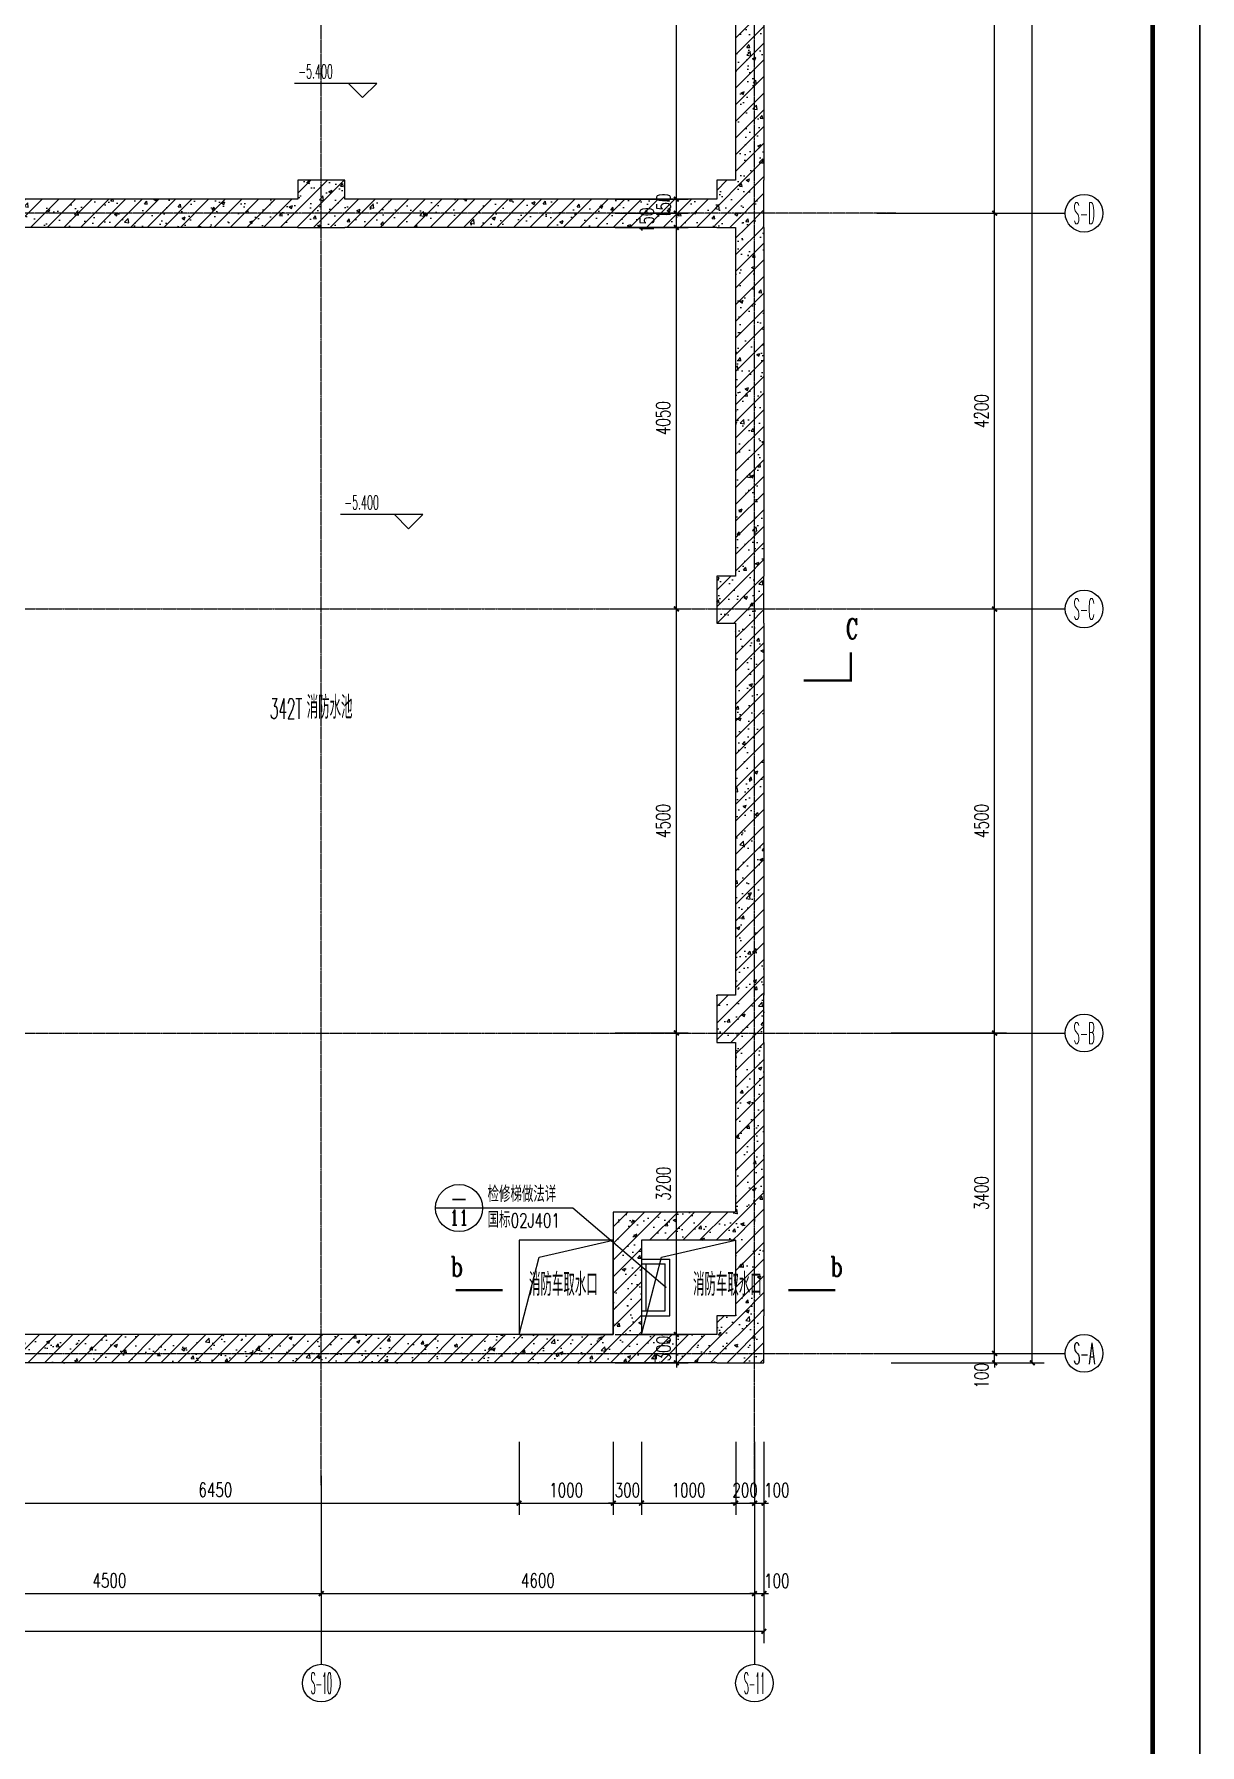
# Model space of a CAD drawing. Extents: x 0 to 2037025, y -2738621 to 0.
# Drawn here: x 988335 to 1000713, y -1394317 to -1376163 of the extents above; entities that cross this region are included whole.
import ezdxf
from ezdxf.enums import TextEntityAlignment as Align

# ---------------------------------------------------------------- set-up
doc = ezdxf.new("R2010")
doc.units = 0
doc.header["$LTSCALE"] = 10
doc.header["$MEASUREMENT"] = 0
doc.linetypes.add('DOTE', pattern=[2.42, 2, -0.2, 0.02, -0.2])
for name, color, linetype in [('AXIS', 3, 'Continuous'), ('AXIS_TEXT', 7, 'Continuous'), ('COLUMN', 4, 'Continuous'), ('DIM_ELEV', 3, 'Continuous'), ('DIM_IDEN', 3, 'Continuous'), ('DIM_SYMB', 3, 'Continuous'), ('DOTE', 1, 'DOTE'), ('PUB_DIM', 3, 'Continuous'), ('PUB_HATCH', 252, 'Continuous'), ('PUB_TEXT', 7, 'Continuous'), ('PUB_TITLE', 4, 'Continuous'), ('STAIR', 2, 'Continuous'), ('WALL', 4, 'Continuous'), ('图框', 142, 'Continuous'), ('批量导出图层', 1, 'Continuous')]:
    doc.layers.add(name, color=color, linetype=linetype)
doc.styles.add('_TCH_AXIS', font='COMPLEX', dxfattribs={"bigfont": 'GBCBIG'})
doc.styles.add('_TCH_DIM', font='SIMPLEX.shx', dxfattribs={"width": 0.7, "bigfont": 'GBCBIG.shx'})
doc.styles.add('_TCH_DIM_T3', font='simplex_.ttf', dxfattribs={"width": 0.705882, "bigfont": 'GBCBIG'})
doc.styles.add('_TCH_LABEL', font='COMPLEX', dxfattribs={"bigfont": 'GBCBIG'})
doc.styles.add('COMPLEX', font='COMPLEX')
doc.dimstyles.new('_TCH_ARCH&&50', dxfattribs={"dimtxt": 148.75, "dimasz": 50, "dimexe": 125, "dimexo": 150, "dimgap": 63.125, "dimtad": 1, "dimdec": 0, "dimzin": 0, "dimdsep": 46, "dimtxsty": '_TCH_DIM_T3', "dimblk": 'ARCHTICK', "dimcen": 0.09, "dimclrt": 7, "dimazin": 2, "dimtfac": 1, "dimtdec": 0, "dimtix": 1, "dimtmove": 2, "dimatfit": 3, "dimfxl": 0, "dimtolj": 1, "dimtzin": 0, "dimarcsym": 0})
pattern_1 = [(45, (0, 0), (-88.388348, 88.388348), []), (50, (0, 0), (358.63009, -31.37607), [37.5, -412.5]), (355, (0, 0), (-69.37567, 376.09607), [30, -330]), (100.4514, (29.9, -2.6), (289.25469, 344.71977), [31.870095, -350.571056]), (46.1842, (0, 100), (533.62052, -82.75951), [56.25, -618.75]), (96.6356, (44.47, 93.1), (467.33135, 487.05894), [47.80514, -525.8565]), (351.1842, (0, 100), (467.33097, 487.0593), [45, -495]), (21, (50, 75), (298.453526, -201.309445), [37.5, -412.5]), (326, (50, 75), (121.657666, 362.57502), [30, -330]), (71.4514, (74.87, 58.22), (420.111314, 161.26525), [31.870095, -350.571056]), (37.5, (0, 0), (6.079928, 166.446927), [0, -326, 0, -335, 0, -331.25]), (7.5, (0, 0), (131.534769, 197.205856), [0, -191, 0, -318.5, 0, -126.25]), (327.5, (-111.5, 0), (266.911218, -11.277436), [0, -125, 0, -390, 0, -517.5]), (317.5, (-161.5, 0), (291.593085, 50.05249), [0, -162.5, 0, -259, 0, -367.5])]

# ---------------------------------------------------------------- blocks, each defined once
blk = doc.blocks.new('图框A0')
at = {"layer": '图框'}
blk.add_lwpolyline([(0, 0), (0, 84100), (118900, 84100), (118900, 0)], close=True, dxfattribs=at)
at = {"layer": '图框', "const_width": 100}
blk.add_lwpolyline([(2500, 1000), (117900, 1000), (117900, 83100), (2500, 83100)], close=True, dxfattribs=at)
blk = doc.blocks.new('_ArchTick')
at = {"color": 0, "linetype": 'ByBlock', "const_width": 0.4}
blk.add_lwpolyline([(-0.5, -0.5), (0.5, 0.5)], dxfattribs=at)
blk = doc.blocks.new('*D714')
at = {"layer": 'AXIS', "color": 0, "lineweight": -2, "transparency": 16777216}
for p, q in [((997434, -1390163), (998659, -1390163)), ((998534, -1390163), (998534, -1390113)), ((998534, -1390263), (998534, -1390163)), ((997434, -1390263), (998659, -1390263)), ((998534, -1390263), (998534, -1390313))]:
    blk.add_line(p, q, dxfattribs=at)
at = {"layer": 'Defpoints', "color": 0, "transparency": 16777216}
for p in [(997284, -1390163), (998534, -1390163), (997284, -1390263)]:
    blk.add_point(p, dxfattribs=at)
at = {"layer": 'AXIS', "color": 0, "lineweight": -2, "transparency": 16777216, "xscale": 50, "yscale": 50, "zscale": 50}
for p, rotation in [((998534, -1390163), 270), ((998534, -1390263), 90)]:
    blk.add_blockref('_ArchTick', p, dxfattribs=dict(at, rotation=rotation))
at = {"layer": 'AXIS', "color": 7, "transparency": 16777216, "insert": (998396, -1390401), "char_height": 148.8, "attachment_point": 5, "rotation": 90, "style": '_TCH_DIM_T3'}
blk.add_mtext('\\A1;100', dxfattribs=at)
blk = doc.blocks.new('*D715')
at = {"layer": 'AXIS', "color": 0, "lineweight": -2, "transparency": 16777216}
for p, q in [((997434, -1386763), (998659, -1386763)), ((998534, -1390163), (998534, -1386763)), ((997434, -1390163), (998659, -1390163))]:
    blk.add_line(p, q, dxfattribs=at)
at = {"layer": 'Defpoints', "color": 0, "transparency": 16777216}
for p in [(997284, -1386763), (998534, -1386763), (997284, -1390163)]:
    blk.add_point(p, dxfattribs=at)
at = {"layer": 'AXIS', "color": 0, "lineweight": -2, "transparency": 16777216, "xscale": 50, "yscale": 50, "zscale": 50}
for p, rotation in [((998534, -1386763), 90), ((998534, -1390163), 270)]:
    blk.add_blockref('_ArchTick', p, dxfattribs=dict(at, rotation=rotation))
at = {"layer": 'AXIS', "color": 7, "transparency": 16777216, "insert": (998394, -1388463), "char_height": 148.8, "attachment_point": 5, "rotation": 90, "style": '_TCH_DIM_T3'}
blk.add_mtext('\\A1;3400', dxfattribs=at)
blk = doc.blocks.new('*D716')
at = {"layer": 'AXIS', "color": 0, "lineweight": -2, "transparency": 16777216}
for p, q in [((997434, -1382263), (998659, -1382263)), ((998534, -1386763), (998534, -1382263)), ((997434, -1386763), (998659, -1386763))]:
    blk.add_line(p, q, dxfattribs=at)
at = {"layer": 'Defpoints', "color": 0, "transparency": 16777216}
for p in [(997284, -1382263), (998534, -1382263), (997284, -1386763)]:
    blk.add_point(p, dxfattribs=at)
at = {"layer": 'AXIS', "color": 0, "lineweight": -2, "transparency": 16777216, "xscale": 50, "yscale": 50, "zscale": 50}
for p, rotation in [((998534, -1382263), 90), ((998534, -1386763), 270)]:
    blk.add_blockref('_ArchTick', p, dxfattribs=dict(at, rotation=rotation))
at = {"layer": 'AXIS', "color": 7, "transparency": 16777216, "insert": (998394, -1384513), "char_height": 148.8, "attachment_point": 5, "rotation": 90, "style": '_TCH_DIM_T3'}
blk.add_mtext('\\A1;4500', dxfattribs=at)
blk = doc.blocks.new('*D717')
at = {"layer": 'AXIS', "color": 0, "lineweight": -2, "transparency": 16777216}
for p, q in [((997434, -1378063), (998659, -1378063)), ((998534, -1382263), (998534, -1378063)), ((997434, -1382263), (998659, -1382263))]:
    blk.add_line(p, q, dxfattribs=at)
at = {"layer": 'Defpoints', "color": 0, "transparency": 16777216}
for p in [(997284, -1378063), (998534, -1378063), (997284, -1382263)]:
    blk.add_point(p, dxfattribs=at)
at = {"layer": 'AXIS', "color": 0, "lineweight": -2, "transparency": 16777216, "xscale": 50, "yscale": 50, "zscale": 50}
for p, rotation in [((998534, -1378063), 90), ((998534, -1382263), 270)]:
    blk.add_blockref('_ArchTick', p, dxfattribs=dict(at, rotation=rotation))
at = {"layer": 'AXIS', "color": 7, "transparency": 16777216, "insert": (998394, -1380163), "char_height": 148.8, "attachment_point": 5, "rotation": 90, "style": '_TCH_DIM_T3'}
blk.add_mtext('\\A1;4200', dxfattribs=at)
blk = doc.blocks.new('*D718')
at = {"layer": 'AXIS', "color": 0, "lineweight": -2, "transparency": 16777216}
for p, q in [((997434, -1369963), (998659, -1369963)), ((998534, -1378063), (998534, -1369963)), ((997434, -1378063), (998659, -1378063))]:
    blk.add_line(p, q, dxfattribs=at)
at = {"layer": 'Defpoints', "color": 0, "transparency": 16777216}
for p in [(997284, -1369963), (998534, -1369963), (997284, -1378063)]:
    blk.add_point(p, dxfattribs=at)
at = {"layer": 'AXIS', "color": 0, "lineweight": -2, "transparency": 16777216, "xscale": 50, "yscale": 50, "zscale": 50}
for p, rotation in [((998534, -1369963), 90), ((998534, -1378063), 270)]:
    blk.add_blockref('_ArchTick', p, dxfattribs=dict(at, rotation=rotation))
at = {"layer": 'AXIS', "color": 7, "transparency": 16777216, "insert": (998396, -1374013), "char_height": 148.8, "attachment_point": 5, "rotation": 90, "style": '_TCH_DIM_T3'}
blk.add_mtext('\\A1;8100', dxfattribs=at)
blk = doc.blocks.new('*D723')
at = {"layer": 'AXIS', "color": 0, "lineweight": -2, "transparency": 16777216}
for p, q in [((997434, -1354863), (999059, -1354863)), ((998934, -1390263), (998934, -1354863)), ((997434, -1390263), (999059, -1390263))]:
    blk.add_line(p, q, dxfattribs=at)
at = {"layer": 'Defpoints', "color": 0, "transparency": 16777216}
for p in [(997284, -1354863), (998934, -1354863), (997284, -1390263)]:
    blk.add_point(p, dxfattribs=at)
at = {"layer": 'AXIS', "color": 0, "lineweight": -2, "transparency": 16777216, "xscale": 50, "yscale": 50, "zscale": 50}
for p, rotation in [((998934, -1354863), 90), ((998934, -1390263), 270)]:
    blk.add_blockref('_ArchTick', p, dxfattribs=dict(at, rotation=rotation))
at = {"layer": 'AXIS', "color": 7, "transparency": 16777216, "insert": (998794, -1372563), "char_height": 148.8, "attachment_point": 5, "rotation": 90, "style": '_TCH_DIM_T3'}
blk.add_mtext('\\A1;35400', dxfattribs=at)
blk = doc.blocks.new('*D740')
at = {"layer": 'AXIS', "color": 0, "lineweight": -2, "transparency": 16777216}
for p, q in [((986884, -1391613), (986884, -1392838)), ((991384, -1391613), (991384, -1392838)), ((986884, -1392713), (991384, -1392713))]:
    blk.add_line(p, q, dxfattribs=at)
at = {"layer": 'Defpoints', "color": 0, "transparency": 16777216}
for p in [(986884, -1391463), (991384, -1391463), (991384, -1392713)]:
    blk.add_point(p, dxfattribs=at)
at = {"layer": 'AXIS', "color": 0, "lineweight": -2, "transparency": 16777216, "xscale": 50, "yscale": 50, "zscale": 50, "rotation": 180}
blk.add_blockref('_ArchTick', (986884, -1392713), dxfattribs=at)
at = {"layer": 'AXIS', "color": 0, "lineweight": -2, "transparency": 16777216, "xscale": 50, "yscale": 50, "zscale": 50}
blk.add_blockref('_ArchTick', (991384, -1392713), dxfattribs=at)
at = {"layer": 'AXIS', "color": 7, "transparency": 16777216, "insert": (989134, -1392573), "char_height": 148.8, "attachment_point": 5, "style": '_TCH_DIM_T3'}
blk.add_mtext('\\A1;4500', dxfattribs=at)
blk = doc.blocks.new('*D741')
at = {"layer": 'AXIS', "color": 0, "lineweight": -2, "transparency": 16777216}
for p, q in [((991384, -1391613), (991384, -1392838)), ((995984, -1391613), (995984, -1392838)), ((991384, -1392713), (995984, -1392713))]:
    blk.add_line(p, q, dxfattribs=at)
at = {"layer": 'Defpoints', "color": 0, "transparency": 16777216}
for p in [(991384, -1391463), (995984, -1391463), (995984, -1392713)]:
    blk.add_point(p, dxfattribs=at)
at = {"layer": 'AXIS', "color": 0, "lineweight": -2, "transparency": 16777216, "xscale": 50, "yscale": 50, "zscale": 50, "rotation": 180}
blk.add_blockref('_ArchTick', (991384, -1392713), dxfattribs=at)
at = {"layer": 'AXIS', "color": 0, "lineweight": -2, "transparency": 16777216, "xscale": 50, "yscale": 50, "zscale": 50}
blk.add_blockref('_ArchTick', (995984, -1392713), dxfattribs=at)
at = {"layer": 'AXIS', "color": 7, "transparency": 16777216, "insert": (993684, -1392573), "char_height": 148.8, "attachment_point": 5, "style": '_TCH_DIM_T3'}
blk.add_mtext('\\A1;4600', dxfattribs=at)
blk = doc.blocks.new('*D742')
at = {"layer": 'AXIS', "color": 0, "lineweight": -2, "transparency": 16777216}
for p, q in [((995984, -1391613), (995984, -1392838)), ((996084, -1391613), (996084, -1392838)), ((995984, -1392713), (995934, -1392713)), ((995984, -1392713), (996084, -1392713)), ((996084, -1392713), (996134, -1392713))]:
    blk.add_line(p, q, dxfattribs=at)
at = {"layer": 'Defpoints', "color": 0, "transparency": 16777216}
for p in [(995984, -1391463), (996084, -1391463), (996084, -1392713)]:
    blk.add_point(p, dxfattribs=at)
at = {"layer": 'AXIS', "color": 0, "lineweight": -2, "transparency": 16777216, "xscale": 50, "yscale": 50, "zscale": 50}
blk.add_blockref('_ArchTick', (995984, -1392713), dxfattribs=at)
at = {"layer": 'AXIS', "color": 0, "lineweight": -2, "transparency": 16777216, "xscale": 50, "yscale": 50, "zscale": 50, "rotation": 180}
blk.add_blockref('_ArchTick', (996084, -1392713), dxfattribs=at)
at = {"layer": 'AXIS', "color": 7, "transparency": 16777216, "insert": (996221, -1392576), "char_height": 148.8, "attachment_point": 5, "style": '_TCH_DIM_T3'}
blk.add_mtext('\\A1;100', dxfattribs=at)
blk = doc.blocks.new('*D743')
at = {"layer": 'AXIS', "color": 0, "lineweight": -2, "transparency": 16777216}
for p, q in [((962184, -1391613), (962184, -1393238)), ((996084, -1391613), (996084, -1393238)), ((962184, -1393113), (996084, -1393113))]:
    blk.add_line(p, q, dxfattribs=at)
at = {"layer": 'Defpoints', "color": 0, "transparency": 16777216}
for p in [(962184, -1391463), (996084, -1391463), (996084, -1393113)]:
    blk.add_point(p, dxfattribs=at)
at = {"layer": 'AXIS', "color": 0, "lineweight": -2, "transparency": 16777216, "xscale": 50, "yscale": 50, "zscale": 50, "rotation": 180}
blk.add_blockref('_ArchTick', (962184, -1393113), dxfattribs=at)
at = {"layer": 'AXIS', "color": 0, "lineweight": -2, "transparency": 16777216, "xscale": 50, "yscale": 50, "zscale": 50}
blk.add_blockref('_ArchTick', (996084, -1393113), dxfattribs=at)
at = {"layer": 'AXIS', "color": 7, "transparency": 16777216, "insert": (979134, -1392975), "char_height": 148.8, "attachment_point": 5, "style": '_TCH_DIM_T3'}
blk.add_mtext('\\A1;33900', dxfattribs=at)
blk = doc.blocks.new('*D775')
at = {"layer": 'Defpoints', "color": 0, "transparency": 16777216}
for p in [(995984, -1390953), (996084, -1390953), (996084, -1391753)]:
    blk.add_point(p, dxfattribs=at)
at = {"layer": 'PUB_DIM', "color": 0, "lineweight": -2, "transparency": 16777216}
for p, q in [((995984, -1391103), (995984, -1391878)), ((996084, -1391103), (996084, -1391878)), ((995984, -1391753), (995934, -1391753)), ((995984, -1391753), (996084, -1391753)), ((996084, -1391753), (996134, -1391753))]:
    blk.add_line(p, q, dxfattribs=at)
at = {"layer": 'PUB_DIM', "color": 0, "lineweight": -2, "transparency": 16777216, "xscale": 50, "yscale": 50, "zscale": 50}
blk.add_blockref('_ArchTick', (995984, -1391753), dxfattribs=at)
at = {"layer": 'PUB_DIM', "color": 0, "lineweight": -2, "transparency": 16777216, "xscale": 50, "yscale": 50, "zscale": 50, "rotation": 180}
blk.add_blockref('_ArchTick', (996084, -1391753), dxfattribs=at)
at = {"layer": 'PUB_DIM', "color": 7, "transparency": 16777216, "insert": (996221, -1391616), "char_height": 148.8, "attachment_point": 5, "style": '_TCH_DIM_T3'}
blk.add_mtext('\\A1;100', dxfattribs=at)
blk = doc.blocks.new('*D776')
at = {"layer": 'Defpoints', "color": 0, "transparency": 16777216}
for p in [(995784, -1390953), (995984, -1390953), (995984, -1391753)]:
    blk.add_point(p, dxfattribs=at)
at = {"layer": 'PUB_DIM', "color": 0, "lineweight": -2, "transparency": 16777216}
for p, q in [((995784, -1391103), (995784, -1391878)), ((995984, -1391103), (995984, -1391878)), ((995784, -1391753), (995734, -1391753)), ((995784, -1391753), (995984, -1391753)), ((995984, -1391753), (996034, -1391753))]:
    blk.add_line(p, q, dxfattribs=at)
at = {"layer": 'PUB_DIM', "color": 0, "lineweight": -2, "transparency": 16777216, "xscale": 50, "yscale": 50, "zscale": 50}
blk.add_blockref('_ArchTick', (995784, -1391753), dxfattribs=at)
at = {"layer": 'PUB_DIM', "color": 0, "lineweight": -2, "transparency": 16777216, "xscale": 50, "yscale": 50, "zscale": 50, "rotation": 180}
blk.add_blockref('_ArchTick', (995984, -1391753), dxfattribs=at)
at = {"layer": 'PUB_DIM', "color": 7, "transparency": 16777216, "insert": (995884, -1391615), "char_height": 148.8, "attachment_point": 5, "style": '_TCH_DIM_T3'}
blk.add_mtext('\\A1;200', dxfattribs=at)
blk = doc.blocks.new('*D777')
at = {"layer": 'Defpoints', "color": 0, "transparency": 16777216}
for p in [(994784, -1390953), (995784, -1390953), (995784, -1391753)]:
    blk.add_point(p, dxfattribs=at)
at = {"layer": 'PUB_DIM', "color": 0, "lineweight": -2, "transparency": 16777216}
for p, q in [((994784, -1391103), (994784, -1391878)), ((995784, -1391103), (995784, -1391878)), ((994784, -1391753), (995784, -1391753))]:
    blk.add_line(p, q, dxfattribs=at)
at = {"layer": 'PUB_DIM', "color": 0, "lineweight": -2, "transparency": 16777216, "xscale": 50, "yscale": 50, "zscale": 50, "rotation": 180}
blk.add_blockref('_ArchTick', (994784, -1391753), dxfattribs=at)
at = {"layer": 'PUB_DIM', "color": 0, "lineweight": -2, "transparency": 16777216, "xscale": 50, "yscale": 50, "zscale": 50}
blk.add_blockref('_ArchTick', (995784, -1391753), dxfattribs=at)
at = {"layer": 'PUB_DIM', "color": 7, "transparency": 16777216, "insert": (995284, -1391615), "char_height": 148.8, "attachment_point": 5, "style": '_TCH_DIM_T3'}
blk.add_mtext('\\A1;1000', dxfattribs=at)
blk = doc.blocks.new('*D778')
at = {"layer": 'Defpoints', "color": 0, "transparency": 16777216}
for p in [(994484, -1390953), (994784, -1390953), (994784, -1391753)]:
    blk.add_point(p, dxfattribs=at)
at = {"layer": 'PUB_DIM', "color": 0, "lineweight": -2, "transparency": 16777216}
for p, q in [((994484, -1391103), (994484, -1391878)), ((994784, -1391103), (994784, -1391878)), ((994484, -1391753), (994434, -1391753)), ((994484, -1391753), (994784, -1391753)), ((994784, -1391753), (994834, -1391753))]:
    blk.add_line(p, q, dxfattribs=at)
at = {"layer": 'PUB_DIM', "color": 0, "lineweight": -2, "transparency": 16777216, "xscale": 50, "yscale": 50, "zscale": 50}
blk.add_blockref('_ArchTick', (994484, -1391753), dxfattribs=at)
at = {"layer": 'PUB_DIM', "color": 0, "lineweight": -2, "transparency": 16777216, "xscale": 50, "yscale": 50, "zscale": 50, "rotation": 180}
blk.add_blockref('_ArchTick', (994784, -1391753), dxfattribs=at)
at = {"layer": 'PUB_DIM', "color": 7, "transparency": 16777216, "insert": (994634, -1391615), "char_height": 148.8, "attachment_point": 5, "style": '_TCH_DIM_T3'}
blk.add_mtext('\\A1;300', dxfattribs=at)
blk = doc.blocks.new('*D779')
at = {"layer": 'Defpoints', "color": 0, "transparency": 16777216}
for p in [(993484, -1390953), (994484, -1390953), (994484, -1391753)]:
    blk.add_point(p, dxfattribs=at)
at = {"layer": 'PUB_DIM', "color": 0, "lineweight": -2, "transparency": 16777216}
for p, q in [((993484, -1391103), (993484, -1391878)), ((994484, -1391103), (994484, -1391878)), ((993484, -1391753), (994484, -1391753))]:
    blk.add_line(p, q, dxfattribs=at)
at = {"layer": 'PUB_DIM', "color": 0, "lineweight": -2, "transparency": 16777216, "xscale": 50, "yscale": 50, "zscale": 50, "rotation": 180}
blk.add_blockref('_ArchTick', (993484, -1391753), dxfattribs=at)
at = {"layer": 'PUB_DIM', "color": 0, "lineweight": -2, "transparency": 16777216, "xscale": 50, "yscale": 50, "zscale": 50}
blk.add_blockref('_ArchTick', (994484, -1391753), dxfattribs=at)
at = {"layer": 'PUB_DIM', "color": 7, "transparency": 16777216, "insert": (993984, -1391615), "char_height": 148.8, "attachment_point": 5, "style": '_TCH_DIM_T3'}
blk.add_mtext('\\A1;1000', dxfattribs=at)
blk = doc.blocks.new('*D780')
at = {"layer": 'Defpoints', "color": 0, "transparency": 16777216}
for p in [(987034, -1390953), (993484, -1390953), (993484, -1391753)]:
    blk.add_point(p, dxfattribs=at)
at = {"layer": 'PUB_DIM', "color": 0, "lineweight": -2, "transparency": 16777216}
for p, q in [((987034, -1391103), (987034, -1391878)), ((993484, -1391103), (993484, -1391878)), ((987034, -1391753), (993484, -1391753))]:
    blk.add_line(p, q, dxfattribs=at)
at = {"layer": 'PUB_DIM', "color": 0, "lineweight": -2, "transparency": 16777216, "xscale": 50, "yscale": 50, "zscale": 50, "rotation": 180}
blk.add_blockref('_ArchTick', (987034, -1391753), dxfattribs=at)
at = {"layer": 'PUB_DIM', "color": 0, "lineweight": -2, "transparency": 16777216, "xscale": 50, "yscale": 50, "zscale": 50}
blk.add_blockref('_ArchTick', (993484, -1391753), dxfattribs=at)
at = {"layer": 'PUB_DIM', "color": 7, "transparency": 16777216, "insert": (990259, -1391613), "char_height": 148.8, "attachment_point": 5, "style": '_TCH_DIM_T3'}
blk.add_mtext('\\A1;6450', dxfattribs=at)
blk = doc.blocks.new('*D799')
at = {"layer": 'Defpoints', "color": 0, "transparency": 16777216}
for p in [(994354, -1370213), (995154, -1370213), (994354, -1377913)]:
    blk.add_point(p, dxfattribs=at)
at = {"layer": 'PUB_DIM', "color": 0, "lineweight": -2, "transparency": 16777216}
for p, q in [((994504, -1370213), (995279, -1370213)), ((995154, -1377913), (995154, -1370213)), ((994504, -1377913), (995279, -1377913))]:
    blk.add_line(p, q, dxfattribs=at)
at = {"layer": 'PUB_DIM', "color": 0, "lineweight": -2, "transparency": 16777216, "xscale": 50, "yscale": 50, "zscale": 50}
for p, rotation in [((995154, -1370213), 90), ((995154, -1377913), 270)]:
    blk.add_blockref('_ArchTick', p, dxfattribs=dict(at, rotation=rotation))
at = {"layer": 'PUB_DIM', "color": 7, "transparency": 16777216, "insert": (995016, -1374063), "char_height": 148.8, "attachment_point": 5, "rotation": 90, "style": '_TCH_DIM_T3'}
blk.add_mtext('\\A1;7700', dxfattribs=at)
blk = doc.blocks.new('*D800')
at = {"layer": 'Defpoints', "color": 0, "transparency": 16777216}
for p in [(994354, -1377913), (995154, -1377913), (994354, -1378063)]:
    blk.add_point(p, dxfattribs=at)
at = {"layer": 'PUB_DIM', "color": 0, "lineweight": -2, "transparency": 16777216}
for p, q in [((994504, -1377913), (995279, -1377913)), ((995154, -1377913), (995154, -1377863)), ((995154, -1378063), (995154, -1377913)), ((994504, -1378063), (995279, -1378063)), ((995154, -1378063), (995154, -1378113))]:
    blk.add_line(p, q, dxfattribs=at)
at = {"layer": 'PUB_DIM', "color": 0, "lineweight": -2, "transparency": 16777216, "xscale": 50, "yscale": 50, "zscale": 50}
for p, rotation in [((995154, -1377913), 270), ((995154, -1378063), 90)]:
    blk.add_blockref('_ArchTick', p, dxfattribs=dict(at, rotation=rotation))
at = {"layer": 'PUB_DIM', "color": 7, "transparency": 16777216, "insert": (995016, -1377988), "char_height": 148.8, "attachment_point": 5, "rotation": 90, "style": '_TCH_DIM_T3'}
blk.add_mtext('\\A1;150', dxfattribs=at)
blk = doc.blocks.new('*D801')
at = {"layer": 'Defpoints', "color": 0, "transparency": 16777216}
for p in [(994354, -1378063), (995154, -1378063), (994354, -1378213)]:
    blk.add_point(p, dxfattribs=at)
at = {"layer": 'PUB_DIM', "color": 0, "lineweight": -2, "transparency": 16777216}
for p, q in [((994504, -1378063), (995279, -1378063)), ((995154, -1378213), (995154, -1378063)), ((994504, -1378213), (995279, -1378213))]:
    blk.add_line(p, q, dxfattribs=at)
at = {"layer": 'PUB_DIM', "color": 0, "lineweight": -2, "transparency": 16777216, "xscale": 50, "yscale": 50, "zscale": 50}
for p, rotation in [((995154, -1378063), 90), ((995154, -1378213), 270)]:
    blk.add_blockref('_ArchTick', p, dxfattribs=dict(at, rotation=rotation))
at = {"layer": 'PUB_DIM', "color": 7, "transparency": 16777216, "insert": (994842, -1378138), "char_height": 148.8, "attachment_point": 5, "rotation": 90, "style": '_TCH_DIM_T3'}
blk.add_mtext('\\A1;150', dxfattribs=at)
blk = doc.blocks.new('*D802')
at = {"layer": 'Defpoints', "color": 0, "transparency": 16777216}
for p in [(994354, -1378213), (995154, -1378213), (994354, -1382263)]:
    blk.add_point(p, dxfattribs=at)
at = {"layer": 'PUB_DIM', "color": 0, "lineweight": -2, "transparency": 16777216}
for p, q in [((994504, -1378213), (995279, -1378213)), ((995154, -1382263), (995154, -1378213)), ((994504, -1382263), (995279, -1382263))]:
    blk.add_line(p, q, dxfattribs=at)
at = {"layer": 'PUB_DIM', "color": 0, "lineweight": -2, "transparency": 16777216, "xscale": 50, "yscale": 50, "zscale": 50}
for p, rotation in [((995154, -1378213), 90), ((995154, -1382263), 270)]:
    blk.add_blockref('_ArchTick', p, dxfattribs=dict(at, rotation=rotation))
at = {"layer": 'PUB_DIM', "color": 7, "transparency": 16777216, "insert": (995014, -1380238), "char_height": 148.8, "attachment_point": 5, "rotation": 90, "style": '_TCH_DIM_T3'}
blk.add_mtext('\\A1;4050', dxfattribs=at)
blk = doc.blocks.new('*D803')
at = {"layer": 'Defpoints', "color": 0, "transparency": 16777216}
for p in [(994354, -1382263), (995154, -1382263), (994354, -1386763)]:
    blk.add_point(p, dxfattribs=at)
at = {"layer": 'PUB_DIM', "color": 0, "lineweight": -2, "transparency": 16777216}
for p, q in [((994504, -1382263), (995279, -1382263)), ((995154, -1386763), (995154, -1382263)), ((994504, -1386763), (995279, -1386763))]:
    blk.add_line(p, q, dxfattribs=at)
at = {"layer": 'PUB_DIM', "color": 0, "lineweight": -2, "transparency": 16777216, "xscale": 50, "yscale": 50, "zscale": 50}
for p, rotation in [((995154, -1382263), 90), ((995154, -1386763), 270)]:
    blk.add_blockref('_ArchTick', p, dxfattribs=dict(at, rotation=rotation))
at = {"layer": 'PUB_DIM', "color": 7, "transparency": 16777216, "insert": (995014, -1384513), "char_height": 148.8, "attachment_point": 5, "rotation": 90, "style": '_TCH_DIM_T3'}
blk.add_mtext('\\A1;4500', dxfattribs=at)
blk = doc.blocks.new('*D804')
at = {"layer": 'Defpoints', "color": 0, "transparency": 16777216}
for p in [(994354, -1386763), (995154, -1386763), (994354, -1389963)]:
    blk.add_point(p, dxfattribs=at)
at = {"layer": 'PUB_DIM', "color": 0, "lineweight": -2, "transparency": 16777216}
for p, q in [((994504, -1386763), (995279, -1386763)), ((995154, -1389963), (995154, -1386763)), ((994504, -1389963), (995279, -1389963))]:
    blk.add_line(p, q, dxfattribs=at)
at = {"layer": 'PUB_DIM', "color": 0, "lineweight": -2, "transparency": 16777216, "xscale": 50, "yscale": 50, "zscale": 50}
for p, rotation in [((995154, -1386763), 90), ((995154, -1389963), 270)]:
    blk.add_blockref('_ArchTick', p, dxfattribs=dict(at, rotation=rotation))
at = {"layer": 'PUB_DIM', "color": 7, "transparency": 16777216, "insert": (995016, -1388363), "char_height": 148.8, "attachment_point": 5, "rotation": 90, "style": '_TCH_DIM_T3'}
blk.add_mtext('\\A1;3200', dxfattribs=at)
blk = doc.blocks.new('*D805')
at = {"layer": 'Defpoints', "color": 0, "transparency": 16777216}
for p in [(994354, -1389963), (995154, -1389963), (994354, -1390263)]:
    blk.add_point(p, dxfattribs=at)
at = {"layer": 'PUB_DIM', "color": 0, "lineweight": -2, "transparency": 16777216}
for p, q in [((994504, -1389963), (995279, -1389963)), ((995154, -1389963), (995154, -1389913)), ((995154, -1390263), (995154, -1389963)), ((994504, -1390263), (995279, -1390263)), ((995154, -1390263), (995154, -1390313))]:
    blk.add_line(p, q, dxfattribs=at)
at = {"layer": 'PUB_DIM', "color": 0, "lineweight": -2, "transparency": 16777216, "xscale": 50, "yscale": 50, "zscale": 50}
for p, rotation in [((995154, -1389963), 270), ((995154, -1390263), 90)]:
    blk.add_blockref('_ArchTick', p, dxfattribs=dict(at, rotation=rotation))
at = {"layer": 'PUB_DIM', "color": 7, "transparency": 16777216, "insert": (995016, -1390113), "char_height": 148.8, "attachment_point": 5, "rotation": 90, "style": '_TCH_DIM_T3'}
blk.add_mtext('\\A1;300', dxfattribs=at)
blk = doc.blocks.new('_AXISO')
blk.add_circle((0, 0), 0.5)
at = {"layer": 'AXIS_TEXT', "style": 'COMPLEX', "width": 1.041667}
blk.add_attdef('A', text='', height=0.56, dxfattribs=at).set_placement((-0.25, -0.28), (0.25, -0.28), align=Align.FIT)

msp = doc.modelspace()

# ---------------------------------------------------------------- hatches: boundary and pattern name
at = {"layer": 'PUB_HATCH'}
h = msp.add_hatch(dxfattribs=at)
h.set_pattern_fill('钢筋混凝土', color=256, scale=50, style=0)
h.set_pattern_definition(pattern_1)
h.paths.add_polyline_path([(995783.9, -1377713.1), (996083.9, -1377713.1), (996083.9, -1370213.1), (995783.9, -1370213.1)])
h = msp.add_hatch(dxfattribs=at)
h.set_pattern_fill('钢筋混凝土', color=256, scale=50, style=0)
h.set_pattern_definition(pattern_1)
h.paths.add_polyline_path([(991133.9, -1378213.1), (991633.9, -1378213.1), (991633.9, -1377713.1), (991133.9, -1377713.1)])
h = msp.add_hatch(dxfattribs=at)
h.set_pattern_fill('钢筋混凝土', color=256, scale=50, style=0)
h.set_pattern_definition(pattern_1)
h.paths.add_polyline_path([(995583.9, -1378213.1), (996083.9, -1378213.1), (996083.9, -1377713.1), (995583.9, -1377713.1)])
h = msp.add_hatch(dxfattribs=at)
h.set_pattern_fill('钢筋混凝土', color=256, scale=50, style=0)
h.set_pattern_definition(pattern_1)
h.paths.add_polyline_path([(987233.9, -1377913.1), (987233.9, -1378213.1), (991133.9, -1378213.1), (991133.9, -1377913.1)])
h = msp.add_hatch(dxfattribs=at)
h.set_pattern_fill('钢筋混凝土', color=256, scale=50, style=0)
h.set_pattern_definition(pattern_1)
h.paths.add_polyline_path([(991633.9, -1377913.1), (991633.9, -1378213.1), (995583.9, -1378213.1), (995583.9, -1377913.1)])
h = msp.add_hatch(dxfattribs=at)
h.set_pattern_fill('钢筋混凝土', color=256, scale=50, style=0)
h.set_pattern_definition(pattern_1)
h.paths.add_polyline_path([(995783.9, -1381913.1), (996083.9, -1381913.1), (996083.9, -1378213.1), (995783.9, -1378213.1)])
h = msp.add_hatch(dxfattribs=at)
h.set_pattern_fill('钢筋混凝土', color=256, scale=50, style=0)
h.set_pattern_definition(pattern_1)
h.paths.add_polyline_path([(995583.9, -1382413.1), (996083.9, -1382413.1), (996083.9, -1381913.1), (995583.9, -1381913.1)])
h = msp.add_hatch(dxfattribs=at)
h.set_pattern_fill('钢筋混凝土', color=256, scale=50, style=0)
h.set_pattern_definition(pattern_1)
h.paths.add_polyline_path([(995783.9, -1386363.1), (996083.9, -1386363.1), (996083.9, -1382413.1), (995783.9, -1382413.1)])
h = msp.add_hatch(dxfattribs=at)
h.set_pattern_fill('钢筋混凝土', color=256, scale=50, style=0)
h.set_pattern_definition(pattern_1)
h.paths.add_polyline_path([(995583.9, -1386863.1), (996083.9, -1386863.1), (996083.9, -1386363.1), (995583.9, -1386363.1)])
h = msp.add_hatch(dxfattribs=at)
h.set_pattern_fill('钢筋混凝土', color=256, scale=50, style=0)
h.set_pattern_definition(pattern_1)
h.paths.add_polyline_path([(996083.9, -1386863.1), (995783.9, -1386863.1), (995783.9, -1388663.1), (995883.9, -1388796.5), (996083.9, -1388763.1)])
h = msp.add_hatch(dxfattribs=at)
h.set_pattern_fill('钢筋混凝土', color=256, scale=50, style=0)
h.set_pattern_definition(pattern_1)
h.paths.add_polyline_path([(995883.9, -1388796.5), (995783.9, -1388663.1), (994483.9, -1388663.1), (994783.9, -1388963.1), (995783.9, -1388963.1)])
h = msp.add_hatch(dxfattribs=at)
h.set_pattern_fill('钢筋混凝土', color=256, scale=50, style=0)
h.set_pattern_definition(pattern_1)
h.paths.add_polyline_path([(994783.9, -1388963.1), (994483.9, -1388663.1), (994483.9, -1389963.1), (994617.3, -1390063.1), (994783.9, -1389963.1)])
h = msp.add_hatch(dxfattribs=at)
h.set_pattern_fill('钢筋混凝土', color=256, scale=50, style=0)
h.set_pattern_definition(pattern_1)
h.paths.add_polyline_path([(995783.9, -1389763.1), (996083.9, -1389763.1), (996083.9, -1388763.1), (995883.9, -1388796.5), (995783.9, -1388963.1)])
h = msp.add_hatch(dxfattribs=at)
h.set_pattern_fill('钢筋混凝土', color=256, scale=50, style=0)
h.set_pattern_definition(pattern_1)
h.paths.add_polyline_path([(995583.9, -1390263.1), (996083.9, -1390263.1), (996083.9, -1389763.1), (995583.9, -1389763.1)])
h = msp.add_hatch(dxfattribs=at)
h.set_pattern_fill('钢筋混凝土', color=256, scale=50, style=0)
h.set_pattern_definition(pattern_1)
h.paths.add_polyline_path([(987233.9, -1389963.1), (987233.9, -1390263.1), (994583.9, -1390263.1), (994617.3, -1390063.1), (994483.9, -1389963.1)])
h = msp.add_hatch(dxfattribs=at)
h.set_pattern_fill('钢筋混凝土', color=256, scale=50, style=0)
h.set_pattern_definition(pattern_1)
h.paths.add_polyline_path([(995583.9, -1390263.1), (995583.9, -1389963.1), (994783.9, -1389963.1), (994617.3, -1390063.1), (994583.9, -1390263.1)])

# ---------------------------------------------------------------- linework, layer by layer
at = {"layer": 'AXIS'}
for p, q in [((997283.9, -1378063.1), (999283.9, -1378063.1)), ((997283.9, -1382263.1), (999283.9, -1382263.1)), ((997283.9, -1386763.1), (999283.9, -1386763.1)), ((997283.9, -1390163.1), (999283.9, -1390163.1)), ((991383.9, -1391463.1), (991383.9, -1393463.1)), ((995983.9, -1391463.1), (995983.9, -1393463.1))]:
    msp.add_line(p, q, dxfattribs=at)
at = {"layer": 'COLUMN'}
for p, q in [((991633.9, -1377713.1), (991133.9, -1377713.1)), ((991133.9, -1377713.1), (991133.9, -1377913.1)), ((991633.9, -1377913.1), (991633.9, -1377713.1)), ((995783.9, -1377713.1), (995583.9, -1377713.1)), ((995583.9, -1377713.1), (995583.9, -1377913.1)), ((996083.9, -1378213.1), (996083.9, -1377713.1)), ((991133.9, -1378213.1), (991633.9, -1378213.1)), ((995583.9, -1378213.1), (995783.9, -1378213.1)), ((995783.9, -1381913.1), (995583.9, -1381913.1)), ((995583.9, -1381913.1), (995583.9, -1382413.1)), ((996083.9, -1382413.1), (996083.9, -1381913.1)), ((995583.9, -1382413.1), (995783.9, -1382413.1)), ((995783.9, -1386363.1), (995583.9, -1386363.1)), ((995583.9, -1386363.1), (995583.9, -1386863.1)), ((996083.9, -1386863.1), (996083.9, -1386363.1)), ((995583.9, -1386863.1), (995783.9, -1386863.1)), ((995783.9, -1389763.1), (995583.9, -1389763.1)), ((995583.9, -1389763.1), (995583.9, -1389963.1)), ((996083.9, -1390263.1), (996083.9, -1389763.1)), ((995583.9, -1390263.1), (996083.9, -1390263.1))]:
    msp.add_line(p, q, dxfattribs=at)
at = {"layer": 'DIM_ELEV'}
for p, q in [((991972.6, -1376684.4), (991098.1, -1376684.4)), ((991822.6, -1376834.4), (991672.6, -1376684.4)), ((991822.6, -1376834.4), (991972.6, -1376684.4)), ((992461.5, -1381261.1), (991587, -1381261.1)), ((992311.5, -1381411.1), (992161.5, -1381261.1)), ((992311.5, -1381411.1), (992461.5, -1381261.1))]:
    msp.add_line(p, q, dxfattribs=at)
at = {"layer": 'DIM_IDEN'}
for p, q in [((993096.6, -1388620.8), (992596.6, -1388620.8)), ((994054.5, -1388620.8), (993096.6, -1388620.8)), ((995034.1, -1389457.4), (994054.5, -1388620.8))]:
    msp.add_line(p, q, dxfattribs=at)
for centre, radius in [((992846.6, -1388620.8), 250), ((995037.6, -1389460.4), 4.58)]:
    msp.add_circle(centre, radius, dxfattribs=at)
at = {"layer": 'DIM_SYMB', "const_width": 25}
for points in [[(996506.1, -1383023.2), (997006.1, -1383023.2), (997006.1, -1382723.2)], [(993311.1, -1389492.4), (992811.1, -1389492.4)], [(996843.6, -1389492.4), (996343.6, -1389492.4)]]:
    msp.add_lwpolyline(points, dxfattribs=at)
at = {"layer": 'DOTE'}
for p, q in [((995983.9, -1391563.1), (995983.9, -1353463.1)), ((991383.9, -1391563.1), (991383.9, -1368463.1)), ((997483.9, -1378063.1), (960783.9, -1378063.1)), ((960783.9, -1382263.1), (997483.9, -1382263.1)), ((960783.9, -1386763.1), (997483.9, -1386763.1)), ((960783.9, -1390163.1), (997483.9, -1390163.1))]:
    msp.add_line(p, q, dxfattribs=at)
at = {"layer": 'PUB_TITLE'}
msp.add_lwpolyline([(958662.7, -1408312.9), (1000712.7, -1408312.9), (1000712.7, -1348862.9), (958662.7, -1348862.9)], close=True, dxfattribs=at)
at = {"layer": 'PUB_TITLE', "const_width": 50}
msp.add_lwpolyline([(959162.7, -1407812.9), (1000212.7, -1407812.9), (1000212.7, -1350112.9), (959162.7, -1350112.9)], close=True, dxfattribs=at)
at = {"layer": 'STAIR'}
for p, q in [((994783.9, -1389163.1), (995083.9, -1389163.1)), ((995083.9, -1389763.1), (995083.9, -1389163.1)), ((994783.9, -1389213.1), (995033.9, -1389213.1)), ((995033.9, -1389713.1), (995033.9, -1389213.1)), ((994783.9, -1389713.1), (995033.9, -1389713.1)), ((994783.9, -1389763.1), (995083.9, -1389763.1))]:
    msp.add_line(p, q, dxfattribs=at)
msp.add_lwpolyline([(994483.9, -1388963.1), (993483.9, -1388963.1), (993483.9, -1389963.1), (994483.9, -1389963.1)], close=True, dxfattribs=at)
for points in [[(993483.9, -1389963.1), (993696, -1389141.7), (994483.9, -1388963.1)], [(994783.9, -1389963.1), (994996, -1389141.7), (995783.9, -1388963.1)], [(994833.9, -1389713.1), (994833.9, -1389213.1)]]:
    msp.add_lwpolyline(points, dxfattribs=at)
at = {"layer": 'WALL'}
for p, q in [((995783.9, -1370213.1), (995783.9, -1377713.1)), ((996083.9, -1370213.1), (996083.9, -1377713.1)), ((991133.9, -1377913.1), (987233.9, -1377913.1)), ((995583.9, -1377913.1), (991633.9, -1377913.1)), ((991133.9, -1378213.1), (987233.9, -1378213.1)), ((995583.9, -1378213.1), (991633.9, -1378213.1)), ((995783.9, -1378213.1), (995783.9, -1381913.1)), ((996083.9, -1378213.1), (996083.9, -1381913.1)), ((995783.9, -1382413.1), (995783.9, -1386363.1)), ((996083.9, -1382413.1), (996083.9, -1386363.1)), ((995783.9, -1386863.1), (995783.9, -1388663.1)), ((996083.9, -1386863.1), (996083.9, -1388763.1)), ((995783.9, -1388663.1), (994483.9, -1388663.1)), ((994483.9, -1388663.1), (994483.9, -1389963.1)), ((996083.9, -1388763.1), (996083.9, -1389763.1)), ((995783.9, -1388963.1), (994783.9, -1388963.1)), ((994783.9, -1388963.1), (994783.9, -1389963.1)), ((995783.9, -1388963.1), (995783.9, -1389763.1)), ((994483.9, -1389963.1), (987233.9, -1389963.1)), ((995583.9, -1389963.1), (994783.9, -1389963.1)), ((994583.9, -1390263.1), (987233.9, -1390263.1)), ((995583.9, -1390263.1), (994583.9, -1390263.1))]:
    msp.add_line(p, q, dxfattribs=at)
at = {"layer": '批量导出图层'}
for points in [[(958662.7, -1348862.9), (1000712.7, -1348862.9), (1000712.7, -1408312.9), (958662.7, -1408312.9)], [(983133.9, -1370213.1), (995783.9, -1370213.1), (995783.9, -1377713.1), (995583.9, -1377713.1), (995583.9, -1377913.1), (991633.9, -1377913.1), (991633.9, -1377713.1), (991133.9, -1377713.1), (991133.9, -1377913.1), (987233.9, -1377913.1), (987233.9, -1377713.1), (986733.9, -1377713.1), (986733.9, -1377913.1), (983133.9, -1377913.1)]]:
    msp.add_lwpolyline(points, close=True, dxfattribs=at)

# ---------------------------------------------------------------- block references
at = {"xscale": 0.5, "yscale": 0.5, "zscale": 0.5, "rotation": 270}
msp.add_blockref('图框A0', (958662.7, -1348862.9), dxfattribs=at)
at = {"layer": 'AXIS'}
ref = msp.add_blockref('_AXISO', (999483.9, -1378063.1), dxfattribs=dict(at, xscale=400, yscale=400, zscale=400))
ref.add_attrib('A', 'S-D', dxfattribs={"layer": 'AXIS_TEXT', "height": 226.27, "style": '_TCH_AXIS', "width": 0.333333}).set_placement((999370.8, -1378176.3), (999597.1, -1378176.3), align=Align.FIT)
ref = msp.add_blockref('_AXISO', (999483.9, -1382263.1), dxfattribs=dict(at, xscale=400, yscale=400, zscale=400))
ref.add_attrib('A', 'S-C', dxfattribs={"layer": 'AXIS_TEXT', "height": 226.27, "style": '_TCH_AXIS', "width": 0.344262}).set_placement((999370.8, -1382376.3), (999597.1, -1382376.3), align=Align.FIT)
ref = msp.add_blockref('_AXISO', (999483.9, -1386763.1), dxfattribs=dict(at, xscale=400, yscale=400, zscale=400))
ref.add_attrib('A', 'S-B', dxfattribs={"layer": 'AXIS_TEXT', "height": 226.27, "style": '_TCH_AXIS', "width": 0.333333}).set_placement((999370.8, -1386876.3), (999597.1, -1386876.3), align=Align.FIT)
ref = msp.add_blockref('_AXISO', (999483.9, -1390163.1), dxfattribs=dict(at, xscale=400, yscale=400, zscale=400))
ref.add_attrib('A', 'S-A', dxfattribs={"layer": 'AXIS_TEXT', "height": 226.27, "style": '_TCH_AXIS', "width": 0.328125}).set_placement((999370.8, -1390276.3), (999597.1, -1390276.3), align=Align.FIT)
ref = msp.add_blockref('_AXISO', (991383.9, -1393663.1), dxfattribs=dict(at, xscale=400, yscale=400, zscale=400))
ref.add_attrib('A', 'S-10', dxfattribs={"layer": 'AXIS_TEXT', "height": 226.27, "style": '_TCH_AXIS', "width": 0.28}).set_placement((991270.8, -1393776.3), (991497.1, -1393776.3), align=Align.FIT)
ref = msp.add_blockref('_AXISO', (995983.9, -1393663.1), dxfattribs=dict(at, xscale=400, yscale=400, zscale=400))
ref.add_attrib('A', 'S-11', dxfattribs={"layer": 'AXIS_TEXT', "height": 226.27, "style": '_TCH_AXIS', "width": 0.3}).set_placement((995870.8, -1393776.3), (996097.1, -1393776.3), align=Align.FIT)

# ---------------------------------------------------------------- texts
at = {"layer": 'PUB_TEXT'}
for s, height, style, width, p in [('-5.400', 148.75, '_TCH_DIM', 0.494118, (991140.9, -1376631.9)), ('-5.400', 148.75, '_TCH_DIM', 0.494118, (991629.8, -1381208.6)), ('C', 212.5, '_TCH_LABEL', 0.705882, (996952.5, -1382579.4)), ('消防水池', 241.13, '_TCH_DIM', 0.7, (991228.6, -1383427.2)), ('342T', 212.5, '_TCH_DIM', 0.494118, (990838.6, -1383427.2)), ('02J401', 148.75, '_TCH_LABEL', 0.705882, (993394.9, -1388827.9)), ('b', 212.5, '_TCH_LABEL', 0.705882, (992753.9, -1389348.6)), ('b', 212.5, '_TCH_LABEL', 0.705882, (996786.5, -1389348.6)), ('消防车取水口', 241.13, '_TCH_DIM', 0.7, (993590, -1389552.4)), ('消防车取水口', 241.13, '_TCH_DIM', 0.7, (995331.4, -1389552.4))]:
    msp.add_text(s, height=height, dxfattribs=dict(at, style=style, width=width)).set_placement(p)
at = {"layer": 'PUB_TEXT', "style": '_TCH_LABEL'}
for s, p in [('检修梯做法详', (993149.1, -1388557.2)), ('国标', (993149.1, -1388827.9))]:
    msp.add_text(s, height=168.79, dxfattribs=at).set_placement(p)
for s, width, p, p2 in [('-', 1.458333, (992746, -1388600.7), (992947.2, -1388600.7)), ('11', 1.09375, (992746, -1388802), (992947.2, -1388802))]:
    msp.add_text(s, height=161, dxfattribs=dict(at, width=width)).set_placement(p, p2, align=Align.FIT)

# ---------------------------------------------------------------- dimensions: what is measured, and where the dimension line sits
at = {"layer": 'AXIS'}
for p1, p2, distance, picture, middle in [((997283.9, -1390263.1), (997283.9, -1354863.1), -1650, '*D723', (998794, -1372563.1)), ((997283.9, -1378063.1), (997283.9, -1369963.1), -1250, '*D718', (998395.7, -1374013.1)), ((997283.9, -1382263.1), (997283.9, -1378063.1), -1250, '*D717', (998394, -1380163.1)), ((997283.9, -1386763.1), (997283.9, -1382263.1), -1250, '*D716', (998394, -1384513.1)), ((997283.9, -1390163.1), (997283.9, -1386763.1), -1250, '*D715', (998394, -1388463.1)), ((962183.9, -1391463.1), (996083.9, -1391463.1), -1650, '*D743', (979133.9, -1392974.9)), ((986883.9, -1391463.1), (991383.9, -1391463.1), -1250, '*D740', (989133.9, -1392573.2)), ((991383.9, -1391463.1), (995983.9, -1391463.1), -1250, '*D741', (993683.9, -1392573.2))]:
    dim = msp.add_aligned_dim(p1=p1, p2=p2, distance=distance, dimstyle='_TCH_ARCH&&50', dxfattribs=at)
    dim.commit()
    dim.dimension.update_dxf_attribs({"geometry": picture, "text_midpoint": middle})
for base, p1, p2, angle, picture, middle in [((998533.9, -1390163.1), (997283.9, -1390263.1), (997283.9, -1390163.1), 90, '*D714', (998396.4, -1390400.6)), ((996083.9, -1392713.1), (995983.9, -1391463.1), (996083.9, -1391463.1), 0, '*D742', (996221.4, -1392575.6))]:
    dim = msp.add_linear_dim(base=base, p1=p1, p2=p2, angle=angle, dimstyle='_TCH_ARCH&&50', dxfattribs=at)
    dim.commit()
    dim.dimension.update_dxf_attribs({"geometry": picture, "text_midpoint": middle, "dimtype": 129})
at = {"layer": 'PUB_DIM'}
for p1, p2, picture, middle in [((994354.3, -1377913.1), (994354.3, -1370213.1), '*D799', (995016.1, -1374063.1)), ((994354.3, -1378063.1), (994354.3, -1377913.1), '*D800', (995016.1, -1377988.1)), ((994354.3, -1382263.1), (994354.3, -1378213.1), '*D802', (995014.4, -1380238.1)), ((994354.3, -1386763.1), (994354.3, -1382263.1), '*D803', (995014.4, -1384513.1)), ((994354.3, -1389963.1), (994354.3, -1386763.1), '*D804', (995016.1, -1388363.1)), ((994354.3, -1390263.1), (994354.3, -1389963.1), '*D805', (995016.1, -1390113.1)), ((987033.9, -1390953.3), (993483.9, -1390953.3), '*D780', (990258.9, -1391613.4)), ((993483.9, -1390953.3), (994483.9, -1390953.3), '*D779', (993983.9, -1391615.2)), ((994483.9, -1390953.3), (994783.9, -1390953.3), '*D778', (994633.9, -1391615.2)), ((994783.9, -1390953.3), (995783.9, -1390953.3), '*D777', (995283.9, -1391615.2)), ((995783.9, -1390953.3), (995983.9, -1390953.3), '*D776', (995883.9, -1391615.2))]:
    dim = msp.add_aligned_dim(p1=p1, p2=p2, distance=-800, dimstyle='_TCH_ARCH&&50', dxfattribs=at)
    dim.commit()
    dim.dimension.update_dxf_attribs({"geometry": picture, "text_midpoint": middle})
for base, p1, p2, angle, picture, middle in [((995154.3, -1378063.1), (994354.3, -1378213.1), (994354.3, -1378063.1), 90, '*D801', (994841.8, -1378138.1)), ((996083.9, -1391753.3), (995983.9, -1390953.3), (996083.9, -1390953.3), 0, '*D775', (996221.4, -1391615.8))]:
    dim = msp.add_linear_dim(base=base, p1=p1, p2=p2, angle=angle, dimstyle='_TCH_ARCH&&50', dxfattribs=at)
    dim.commit()
    dim.dimension.update_dxf_attribs({"geometry": picture, "text_midpoint": middle, "dimtype": 129})

doc.saveas('drawing.dxf')
